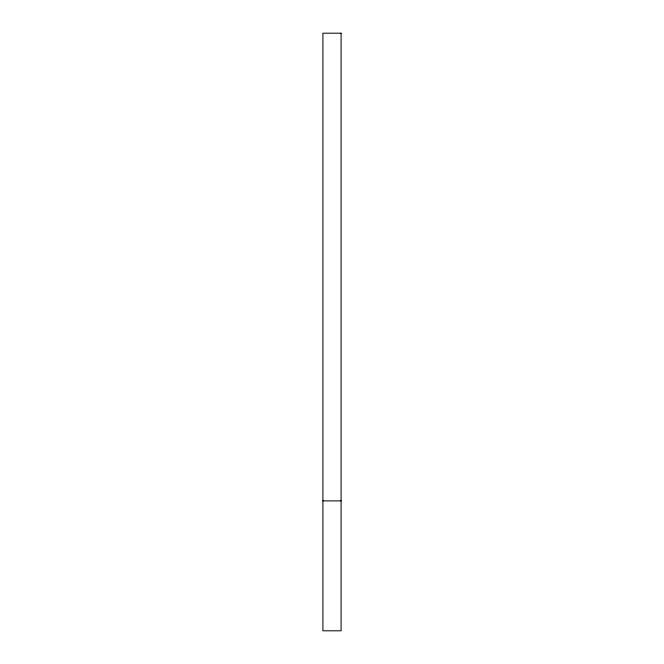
<?xml version="1.0" encoding="UTF-8"?>
<svg xmlns="http://www.w3.org/2000/svg" width="664" height="664" viewBox="0 0 664 664"><rect width="100%" height="100%" fill="white"/><g stroke="black" fill="none" stroke-linecap="round" stroke-linejoin="round"><path stroke-width="1" d="M322.903 500.888L341.097 500.888M341.097 33.2L322.903 33.2L322.903 630.8L341.097 630.8L341.097 33.2"/></g></svg>
